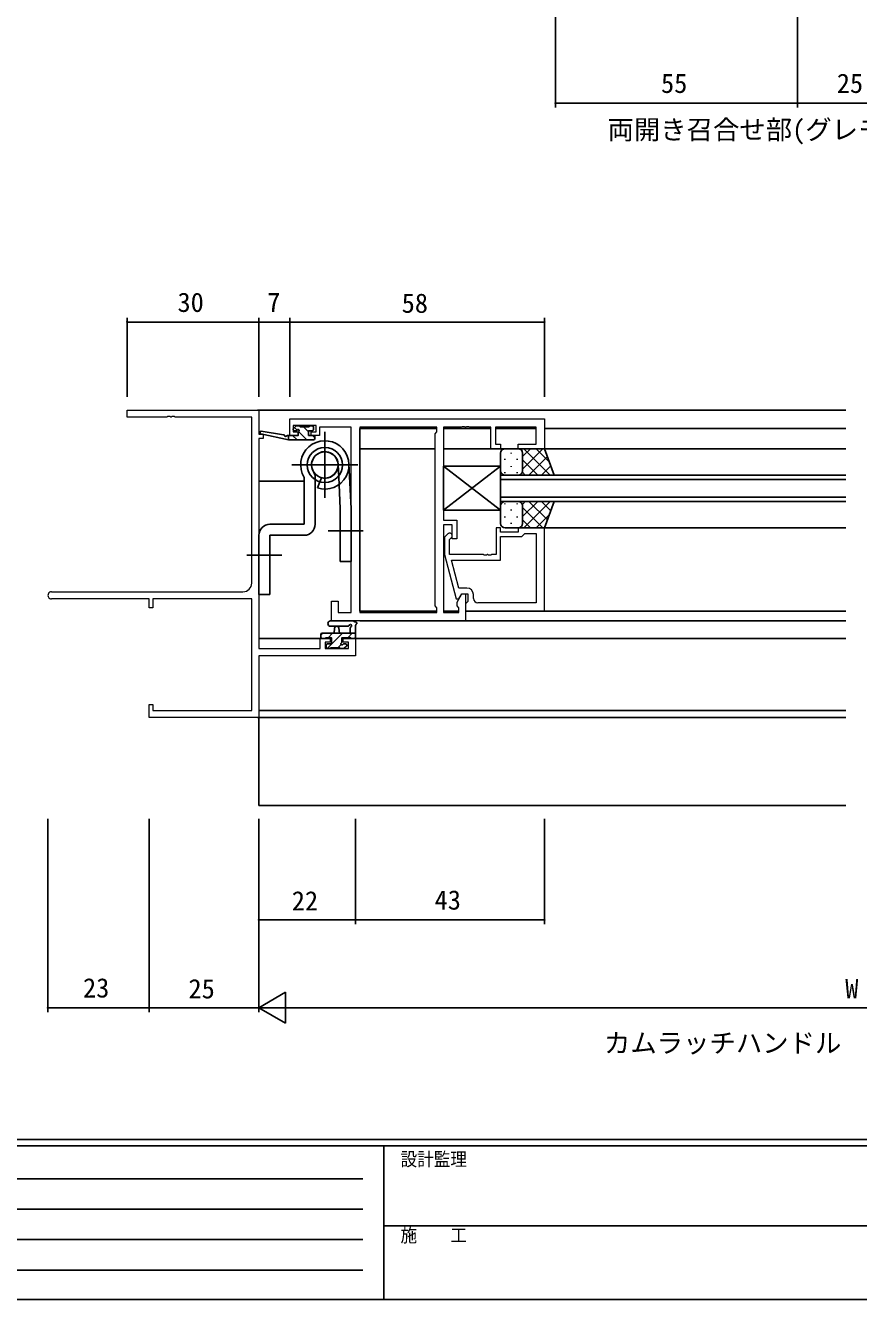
# Model space of a CAD drawing. Units: millimetres, scale not verified. Extents: x -1107 to 397, y -282 to 282.
# Drawn here: x -217.8 to -28.2, y -282.1 to 7.8 of the extents above; entities that cross this region are included whole.
import ezdxf
from ezdxf.enums import TextEntityAlignment as Align

# ---------------------------------------------------------------- set-up
doc = ezdxf.new("R2010")
doc.units = ezdxf.units.MM
doc.header["$LTSCALE"] = 2
for name, color, linetype in [('0-1_USER1', 3, 'Continuous'), ('0-3_YKK_12', 2, 'Continuous'), ('0-4_YKK_13', 4, 'Continuous'), ('0-6_YKK_D', 6, 'Continuous'), ('0-7_YKK_ZWAK', 7, 'Continuous')]:
    doc.layers.add(name, color=color, linetype=linetype)
doc.layers.add('0-2_YKK_11', color=7, linetype='Continuous', lineweight=18)
doc.styles.add('ＭＳ ゴシック', font='')
doc.styles.get('ＭＳ ゴシック').set_extended_font_data('MS Gothic')

msp = doc.modelspace()

# ---------------------------------------------------------------- linework, layer by layer
at = {"layer": '0-2_YKK_11'}
for p, q in [((-141.721, -83.63), (-141.721, -125.77)), ((-211.836, -121.07), (-168.281, -121.07)), ((-115.851, -122.57), (-115.851, -121.7))]:
    msp.add_line(p, q, dxfattribs=at)
for points in [[(-166.281, -119.07), (-166.281, -81.33), (-183.693, -81.33), (-183.876, -81.21), (-184.426, -81.21), (-184.609, -81.33), (-184.693, -81.33), (-184.876, -81.21), (-185.426, -81.21), (-185.609, -81.33), (-194.651, -81.33), (-194.651, -79.7), (-164.651, -79.7), (-164.651, -85.2), (-163.651, -85.2), (-163.651, -86.2), (-164.651, -86.2)], [(-157.651, -81.7), (-99.651, -81.7), (-99.651, -88.5), (-105.651, -88.5), (-105.651, -87.5), (-101.581, -87.5), (-101.581, -83.63), (-110.851, -83.63), (-110.851, -87.5), (-109.651, -87.5), (-109.651, -88.5), (-111.851, -88.5), (-111.851, -83.63), (-116.693, -83.63), (-116.876, -83.51), (-117.426, -83.51), (-117.609, -83.63), (-117.693, -83.63), (-117.876, -83.51), (-118.426, -83.51), (-118.609, -83.63), (-122.651, -83.63), (-122.651, -104.8), (-119.651, -104.8), (-119.651, -109), (-120.651, -109), (-120.651, -105.8), (-122.651, -105.8), (-122.651, -125.77), (-119.151, -125.77), (-119.151, -124.7), (-119.581, -124.27), (-119.581, -123.457), (-118.451, -121.5), (-117.651, -121.5), (-117.651, -127.7), (-148.151, -127.7), (-148.151, -123.2), (-146.651, -123.2), (-146.651, -125.77)], [(-146.651, -125.77), (-143.651, -125.77), (-143.651, -83.63), (-150.851, -83.63), (-150.851, -84.43), (-150.851, -85.5), (-152.751, -85.5), (-152.751, -84.7), (-151.651, -84.7), (-151.651, -83.2), (-156.851, -83.2), (-156.851, -84.7), (-155.751, -84.7), (-155.751, -85.5), (-157.651, -85.5), (-157.651, -81.7)], [(-164.651, -86.2), (-164.651, -133.97), (-150.751, -133.97), (-150.751, -131.7), (-148.451, -131.7), (-148.451, -132.5), (-149.551, -132.5), (-149.551, -133.97), (-144.281, -133.97), (-144.281, -132.5), (-145.451, -132.5), (-145.451, -131.7), (-142.651, -131.7), (-142.651, -135.6), (-164.651, -135.6), (-164.651, -149.7), (-189.651, -149.7), (-189.651, -146.7), (-188.751, -146.7), (-188.751, -148.07), (-166.281, -148.07), (-166.281, -122.7), (-188.751, -122.7), (-188.751, -124.7), (-189.651, -124.7), (-189.651, -122.7), (-211.836, -122.7)], [(-99.651, -125.5), (-99.651, -106.5), (-105.651, -106.5), (-105.651, -107.5), (-109.651, -107.5), (-109.651, -106.5), (-110.651, -106.5), (-110.651, -112.6), (-111.693, -112.6), (-111.876, -112.72), (-112.426, -112.72), (-112.609, -112.6), (-112.693, -112.6), (-112.876, -112.72), (-113.426, -112.72), (-113.609, -112.6), (-121.251, -112.6), (-121.251, -109.149), (-120.827, -108.724)], [(-121.675, -107.876), (-122.451, -108.651), (-122.451, -112.597), (-119.744, -122.7), (-119.144, -122.7), (-118.451, -121.5), (-117.151, -121.5), (-117.151, -123.3), (-117.351, -123.5), (-117.651, -123.8), (-117.651, -125.5), (-99.651, -125.5)], [(-117.351, -120.2), (-119.171, -120.2), (-120.859, -113.9), (-109.651, -113.9), (-109.651, -108.5), (-104.851, -108.5), (-104.351, -108), (-104.151, -107.8), (-101.581, -107.8), (-101.581, -123.57)], [(-101.581, -107.8), (-101.581, -123.57), (-114.851, -123.57)]]:
    msp.add_lwpolyline(points, dxfattribs=at)
msp.add_lwpolyline([(-141.721, -83.63), (-141.721, -125.77), (-124.151, -125.77), (-124.151, -124.7), (-124.581, -124.27), (-124.581, -85.13), (-124.151, -84.7), (-124.151, -83.63)], close=True, dxfattribs=at)
for centre, radius, start, end in [((-121.251, -108.3), 0.6, 314.99999, 135.00001), ((-211.836, -121.885), 0.815, 89.99999, 270.00001), ((-168.281, -119.07), 2, 270.00001, 359.99999), ((-117.351, -121.7), 1.5, 0.00001, 89.99999), ((-114.851, -122.57), 1, 180.00001, 269.99999)]:
    msp.add_arc(centre, radius, start, end, dxfattribs=at)
at = {"layer": '0-3_YKK_12'}
for p, q in [((-164.951, -79.7), (-31.151, -79.7)), ((-141.721, -83.9), (-124.152, -83.9)), ((-141.721, -83.9), (-141.721, -125.47)), ((-122.649, -83.9), (-111.852, -83.9)), ((-110.849, -83.9), (-101.582, -83.9)), ((-99.651, -83.9), (-31.151, -83.9)), ((-164.151, -85.107), (-164.151, -85.2)), ((-141.721, -88.5), (-124.581, -88.5)), ((-122.651, -88.5), (-31.151, -88.5)), ((-31.151, -95.501), (-109.652, -95.501)), ((-164.651, -95.9), (-154.352, -95.9)), ((-143.963, -95.9), (-143.651, -95.9)), ((-109.652, -99.501), (-31.151, -99.501)), ((-100.151, -106.5), (-31.151, -106.5)), ((-141.721, -125.5), (-124.152, -125.5)), ((-122.649, -125.5), (-119.152, -125.5)), ((-117.651, -125.5), (-31.151, -125.5)), ((-141.721, -127.7), (-31.151, -127.7)), ((-164.651, -131.7), (-148.151, -131.7)), ((-145.751, -131.7), (-31.151, -131.7)), ((-164.951, -149.7), (-31.151, -149.7)), ((-164.651, -148.07), (-31.151, -148.07)), ((-164.651, -149.7), (-164.651, -169.7)), ((-164.651, -169.7), (-31.151, -169.7))]:
    msp.add_line(p, q, dxfattribs=at)
msp.add_lwpolyline([(-31.151, -100.501), (-109.652, -100.501), (-109.652, -94.501), (-31.151, -94.501)], dxfattribs=at)
at = {"layer": '0-4_YKK_13'}
for p, q in [((-156.265, -83.388), (-156.765, -83.888)), ((-155.966, -84.268), (-156.556, -83.678)), ((-155.453, -83.3), (-156.053, -83.3)), ((-153.253, -83.5), (-155.253, -83.5)), ((-153.353, -84.636), (-154.489, -83.5)), ((-152.553, -83.3), (-153.053, -83.3)), ((-152.292, -83.451), (-152.404, -83.339)), ((-152.253, -84.1), (-152.253, -83.6)), ((-157.951, -86.5), (-164.217, -85.093)), ((-159.064, -85.32), (-164.103, -84.504)), ((-157.951, -85.5), (-158.038, -85.486)), ((-157.951, -86.5), (-157.951, -85.5)), ((-152.253, -86.5), (-157.951, -86.5)), ((-155.979, -86.5), (-156.979, -85.5)), ((-156.553, -84.4), (-156.214, -84.4)), ((-153.734, -86.5), (-155.621, -84.613)), ((-152.253, -85.5), (-153.353, -85.5)), ((-151.953, -86.036), (-152.489, -85.5)), ((-151.953, -86.2), (-151.953, -85.8)), ((-149.651, -84.7), (-149.651, -99.7)), ((-109.651, -93.501), (-109.651, -89.501)), ((-108.651, -88.501), (-105.651, -88.501)), ((-107.287, -89.421), (-107.287, -89.621)), ((-104.651, -93.121), (-100.031, -88.501)), ((-104.651, -90.292), (-102.859, -88.501)), ((-104.651, -89.501), (-104.651, -93.101)), ((-104.383, -88.501), (-98.383, -94.501)), ((-101.554, -88.501), (-98.593, -91.461)), ((-142.151, -92.2), (-157.151, -92.2)), ((-144.158, -91.927), (-143.654, -102.076)), ((-109.651, -102.5), (-122.651, -92.5)), ((-109.651, -92.5), (-122.651, -102.5)), ((-109.651, -92.5), (-122.651, -92.5)), ((-109.651, -92.5), (-109.651, -102.5)), ((-108.702, -90.836), (-108.702, -91.036)), ((-107.287, -92.451), (-107.287, -92.651)), ((-105.872, -90.836), (-105.872, -91.036)), ((-104.651, -89.901), (-104.651, -93.501)), ((-104.651, -91.061), (-101.211, -94.501)), ((-103.202, -94.501), (-99.007, -90.305)), ((-100.374, -94.501), (-98.262, -92.389)), ((-154.35, -95.058), (-154.35, -105.7)), ((-108.702, -93.866), (-108.702, -94.066)), ((-105.651, -94.501), (-108.651, -94.501)), ((-105.872, -93.866), (-105.872, -94.066)), ((-105.651, -94.501), (-97.508, -94.501)), ((-104.708, -93.832), (-104.04, -94.501)), ((-108.702, -101.136), (-108.702, -100.936)), ((-105.651, -100.501), (-108.651, -100.501)), ((-105.872, -101.136), (-105.872, -100.936)), ((-97.508, -100.501), (-105.651, -100.501)), ((-104.708, -101.169), (-104.04, -100.501)), ((-104.651, -103.94), (-101.211, -100.501)), ((-104.383, -106.501), (-98.383, -100.501)), ((-103.202, -100.501), (-99.007, -104.696)), ((-100.374, -100.501), (-98.262, -102.612)), ((-146.151, -114.2), (-146.151, -102.2)), ((-143.654, -102.076), (-143.651, -114.2)), ((-109.651, -101.501), (-109.651, -105.501)), ((-108.702, -104.166), (-108.702, -103.966)), ((-107.287, -102.551), (-107.287, -102.351)), ((-105.872, -104.166), (-105.872, -103.966)), ((-104.651, -105.101), (-104.651, -101.501)), ((-104.651, -101.88), (-100.031, -106.501)), ((-104.651, -105.501), (-104.651, -101.901)), ((-101.554, -106.501), (-98.594, -103.54)), ((-154.35, -105.7), (-162.151, -105.7)), ((-140.9, -107.2), (-148.902, -107.2)), ((-108.651, -106.501), (-105.651, -106.501)), ((-107.287, -105.581), (-107.287, -105.381)), ((-104.651, -104.709), (-102.859, -106.501)), ((-164.651, -108.2), (-164.651, -121.7)), ((-162.151, -121.7), (-162.151, -108.2)), ((-162.151, -108.2), (-154.35, -108.2)), ((-159.4, -112.701), (-167.402, -112.701)), ((-143.651, -114.2), (-146.151, -114.2)), ((-164.651, -121.7), (-162.151, -121.7)), ((-148.379, -127.7), (-143.217, -127.7)), ((-148.379, -128.9), (-144.418, -128.903)), ((-147.551, -130.5), (-147.449, -129.356)), ((-146.351, -130.5), (-146.453, -129.356)), ((-143.851, -129.32), (-143.851, -130.5)), ((-142.651, -131.4), (-142.651, -128.72)), ((-150.551, -130.911), (-150.14, -130.5)), ((-150.551, -130.8), (-150.551, -131.4)), ((-142.651, -130.5), (-150.251, -130.5)), ((-150.251, -131.7), (-149.651, -131.7)), ((-149.351, -133.2), (-149.351, -133.7)), ((-149.137, -133.987), (-145.65, -130.5)), ((-148.895, -131.5), (-147.895, -130.5)), ((-146.705, -133.8), (-145.953, -133.048)), ((-144.951, -132.9), (-145.29, -132.9)), ((-144.405, -131.5), (-143.405, -130.5)), ((-143.551, -131.7), (-142.951, -131.7)), ((-149.051, -134), (-148.551, -134)), ((-148.351, -133.8), (-146.251, -133.8)), ((-146.051, -134), (-145.451, -134)), ((-145.239, -133.912), (-144.739, -133.412))]:
    msp.add_line(p, q, dxfattribs=at)
at = {"layer": '0-4_YKK_13', "color": 7}
for p, q in [((-109.651, -92.5), (-122.651, -92.5)), ((-109.651, -102.5), (-122.651, -102.5))]:
    msp.add_line(p, q, dxfattribs=at)
at = {"layer": '0-4_YKK_13'}
for points in [[(-155.753, -84.861), (-155.753, -85.5), (-157.951, -85.5)], [(-153.353, -85.5), (-153.353, -84.4), (-152.553, -84.4)], [(-97.508, -94.501), (-99.651, -88.501), (-105.651, -88.501)], [(-146.151, -102.2), (-146.413, -96.646), (-146.629, -92.057)], [(-122.651, -92.5), (-122.651, -102.5), (-109.651, -102.5)], [(-151.85, -105.7), (-151.85, -95.541), (-151.85, -95.106)], [(-150.425, -95.124), (-150.79, -96.034), (-151.351, -97.431)], [(-97.508, -100.501), (-99.651, -106.501), (-105.651, -106.501)], [(-149.451, -131.5), (-148.151, -131.5), (-148.151, -132.9), (-149.051, -132.9)], [(-145.751, -132.439), (-145.751, -131.5), (-143.751, -131.5)]]:
    msp.add_lwpolyline(points, dxfattribs=at)
at = {"layer": '0-4_YKK_13', "color": 7}
msp.add_lwpolyline([(-109.651, -102.5), (-122.651, -92.5), (-122.651, -102.5), (-109.651, -92.5)], close=True, dxfattribs=at)
at = {"layer": '0-4_YKK_13'}
for radius in [4, 3]:
    msp.add_circle((-149.651, -92.2), radius, dxfattribs=at)
for centre, radius, start, end in [((-156.553, -84.1), 0.3, 135, 270), ((-156.053, -83.6), 0.3, 90, 135), ((-155.453, -83.5), 0.2, 0, 90), ((-153.053, -83.5), 0.2, 90, 180), ((-152.553, -83.6), 0.3, 0, 90), ((-164.151, -84.8), 0.3, 80.80246, 257.34138), ((-159.112, -85.616), 0.3, 20.80246, 80.80246), ((-158.551, -85.403), 0.3, 200.80246, 320.80246), ((-158.086, -85.782), 0.3, 80.80246, 140.80246), ((-156.214, -84.1), 0.3, 270, 326.94427), ((-155.753, -84.4), 0.25, 303.05573, 146.94427), ((-155.453, -84.861), 0.3, 123.05573, 180), ((-149.651, -92.2), 5.5, 251.99529, 211.3077), ((-152.553, -84.1), 0.3, 270, 0), ((-152.253, -85.8), 0.3, 0, 90), ((-152.253, -86.2), 0.3, 270, 0), ((-149.651, -92.2), 3.025, 255.18169, 211.7314), ((-108.651, -89.501), 1, 90, 180), ((-105.651, -89.501), 1, 0, 90), ((-105.651, -89.501), 1, 0, 90), ((-154.35, -95.106), 2.5, 0, 31.7314), ((-108.651, -93.501), 1, 180, 270), ((-105.651, -93.501), 1, 270, 0), ((-105.651, -93.501), 1, 270, 0), ((-108.651, -101.501), 1, 90, 180), ((-105.651, -101.501), 1, 0, 90), ((-105.651, -101.501), 1, 0, 90), ((-162.151, -108.2), 2.5, 90, 180), ((-154.35, -105.7), 2.5, 270, 0), ((-108.651, -105.501), 1, 180, 270), ((-105.651, -105.501), 1, 270, 0), ((-105.651, -105.501), 1, 270, 0), ((-148.378, -128.3), 0.6, 89.95977, 269.95977), ((-146.951, -129.4), 0.5, 5.09207, 174.90793), ((-144.418, -128.603), 0.3, 269.95977, 340.81024), ((-143.851, -128.8), 0.3, 300, 160.81024), ((-143.551, -129.32), 0.3, 120, 180), ((-143.217, -128), 0.3, 40.52878, 90), ((-142.761, -127.61), 0.3, 220.52878, 280.52878), ((-142.651, -128.2), 0.3, 300, 100.52878), ((-142.351, -128.72), 0.3, 120, 180), ((-150.251, -130.8), 0.3, 90, 180), ((-150.251, -131.4), 0.3, 180, 270), ((-149.651, -131.5), 0.2, 270, 0), ((-149.051, -133.2), 0.3, 90, 180), ((-145.751, -132.9), 0.25, 123.05573, 326.94427), ((-146.051, -132.439), 0.3, 303.05573, 0), ((-145.29, -133.2), 0.3, 90, 146.94427), ((-144.951, -133.2), 0.3, 315, 90), ((-143.551, -131.5), 0.2, 180, 270), ((-142.951, -131.4), 0.3, 270, 0), ((-149.051, -133.7), 0.3, 180, 270), ((-148.551, -133.8), 0.2, 270, 0), ((-146.051, -133.8), 0.2, 180, 270), ((-145.451, -133.7), 0.3, 270, 315)]:
    msp.add_arc(centre, radius, start, end, dxfattribs=at)
at = {"layer": '0-6_YKK_D'}
for p, q in [((-97.151, 13.129), (-97.151, -10.871)), ((-42.151, 13.129), (-42.151, -10.871)), ((-42.151, 13.129), (-42.151, -10.871)), ((-97.151, -9.871), (-42.151, -9.871)), ((-42.151, -9.871), (-17.151, -9.871)), ((-194.651, -76.7), (-194.651, -58.7)), ((-164.651, -59.7), (-194.651, -59.7)), ((-164.651, -76.7), (-164.651, -58.7)), ((-164.651, -76.7), (-164.651, -58.7)), ((-157.651, -59.7), (-164.651, -59.7)), ((-157.651, -76.7), (-157.651, -58.7)), ((-157.651, -76.7), (-157.651, -58.7)), ((-99.651, -59.7), (-157.651, -59.7)), ((-99.651, -76.7), (-99.651, -58.7)), ((-212.651, -172.7), (-212.651, -216.7)), ((-189.651, -172.7), (-189.651, -216.7)), ((-189.651, -172.7), (-189.651, -216.7)), ((-164.651, -172.7), (-164.651, -216.7)), ((-164.651, -172.7), (-164.651, -196.7)), ((-164.651, -172.7), (-164.651, -216.7)), ((-142.651, -172.7), (-142.651, -196.7)), ((-142.651, -172.7), (-142.651, -196.7)), ((-99.651, -172.7), (-99.651, -196.7)), ((-142.651, -195.7), (-164.651, -195.7)), ((-99.651, -195.7), (-142.651, -195.7)), ((-164.651, -215.7), (-158.589, -212.2)), ((-158.589, -219.2), (-158.589, -212.2)), ((-189.651, -215.7), (-212.651, -215.7)), ((-189.651, -215.7), (-164.651, -215.7)), ((-164.651, -215.7), (-158.589, -219.2)), ((-164.651, -215.7), (-152.527, -215.7)), ((98.349, -215.7), (-157.651, -215.7))]:
    msp.add_line(p, q, dxfattribs=at)
for centre, start, end in [((-97.151, -9.871), 0, 180), ((-97.151, -9.871), 180, 0), ((-42.151, -9.871), 0, 180), ((-42.151, -9.871), 0, 180), ((-42.151, -9.871), 180, 0), ((-42.151, -9.871), 180, 0), ((-194.651, -59.7), 0, 180), ((-194.651, -59.7), 180, 0), ((-164.651, -59.7), 0, 180), ((-164.651, -59.7), 0, 180), ((-164.651, -59.7), 180, 0), ((-164.651, -59.7), 180, 0), ((-157.651, -59.7), 0, 180), ((-157.651, -59.7), 0, 180), ((-157.651, -59.7), 180, 0), ((-157.651, -59.7), 180, 0), ((-99.651, -59.7), 0, 180), ((-99.651, -59.7), 180, 0), ((-164.651, -195.7), 0, 180), ((-164.651, -195.7), 180, 0), ((-142.651, -195.7), 0, 180), ((-142.651, -195.7), 0, 180), ((-142.651, -195.7), 180, 0), ((-142.651, -195.7), 180, 0), ((-99.651, -195.7), 0, 180), ((-99.651, -195.7), 180, 0), ((-212.651, -215.7), 0, 180), ((-212.651, -215.7), 180, 0), ((-189.651, -215.7), 0, 180), ((-189.651, -215.7), 0, 180), ((-189.651, -215.7), 180, 0), ((-189.651, -215.7), 180, 0)]:
    msp.add_arc(centre, 0.106, start, end, dxfattribs=at)
at = {"layer": '0-7_YKK_ZWAK'}
for p, q in [((376.2, -245.7), (-393.8, -245.7)), ((338.4, -247.1), (-393.8, -247.1)), ((-136.2, -247.1), (-136.2, -282.1)), ((-389.201, -254.612), (-141.009, -254.612)), ((-389.201, -261.541), (-141.009, -261.541)), ((-136.2, -265.299), (-7.4, -265.299)), ((-389.201, -268.47), (-141.009, -268.47)), ((-389.201, -275.398), (-141.009, -275.398)), ((-393.8, -282.1), (338.4, -282.1))]:
    msp.add_line(p, q, dxfattribs=at)

# ---------------------------------------------------------------- texts
at = {"layer": '0-1_USER1', "style": 'ＭＳ ゴシック'}
for s, p in [('両開き召合せ部(グレモンハンドル)', (-85.34, -19.421)), ('カムラッチハンドル', (-86.14, -227.25))]:
    msp.add_text(s, height=4.399, dxfattribs=at).set_placement(p, align=Align.BOTTOM_LEFT)
at = {"layer": '0-6_YKK_D', "style": 'ＭＳ ゴシック'}
for s, p in [('55', (-73.171, -8.871)), ('25', (-33.171, -8.871)), ('30', (-183.171, -58.7)), ('7', (-162.751, -58.7)), ('58', (-132.171, -58.9)), ('22', (-157.171, -194.9)), ('43', (-124.671, -194.7)), ('23', (-204.671, -214.7)), ('25', (-180.671, -214.9)), ('W', (-31.251, -214.9))]:
    msp.add_text(s, height=4.399, dxfattribs=at).set_placement(p, align=Align.BOTTOM_LEFT)
at = {"layer": '0-7_YKK_ZWAK', "style": 'ＭＳ ゴシック', "width": 0.9}
for s, p in [('設計監理', (-132.431, -252.633)), ('施\u3000\u3000工', (-132.431, -269.954))]:
    msp.add_text(s, height=3.079, dxfattribs=at).set_placement(p, align=Align.BOTTOM_LEFT)

doc.saveas('drawing.dxf')
